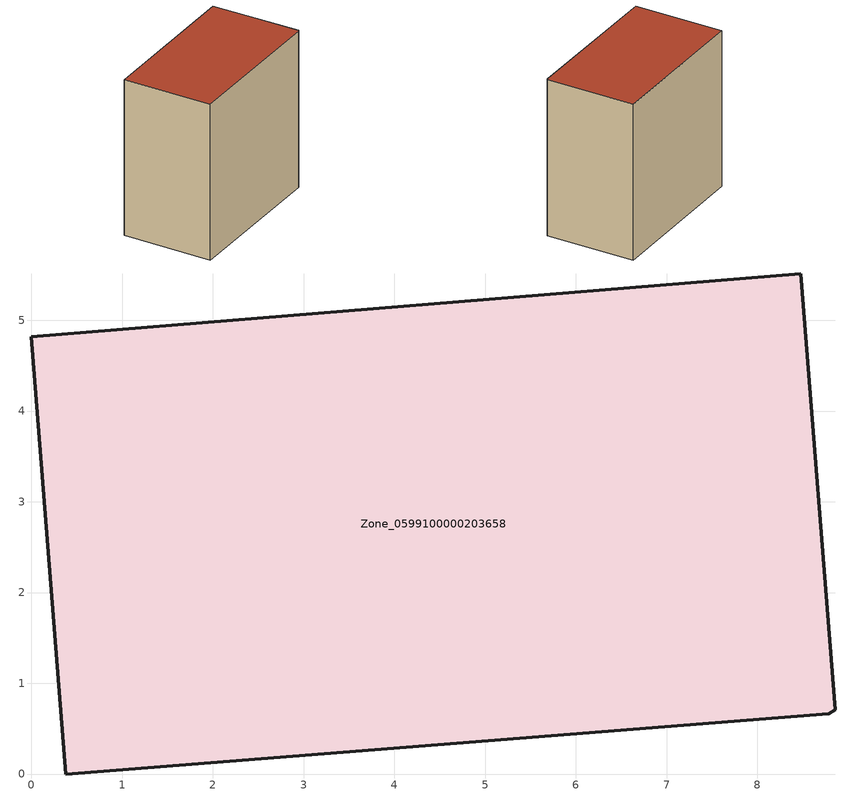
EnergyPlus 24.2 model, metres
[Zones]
Zone_0599100000203658
 floor ground (C_G): 8.79,0.66 0.38,0 0,4.82 8.48,5.51 8.86,0.71 z0
 wall outside (C_F): 0.38,0 8.79,0.66 8.86,0.71 8.48,5.51 0,4.82 0.38,0 z0:8.62
 roof outside (C_R): 8.48,5.51 0,4.82 0.38,0 8.79,0.66 8.86,0.71 z8.62
[BUILDING]
Pand.0599100000203658: North Axis=0; Terrain=City; Loads Convergence Tolerance Value=0.04; Temperature Convergence Tolerance Value=0.4; Solar Distribution=FullExterior; Maximum Number of Warmup Days=25; Minimum Number of Warmup Days=1
[Site:Location]
Rotterdam.The.Hague.AP_ZH_NLD Design_Conditions: Latitude=51.96; Longitude=4.45; Time Zone=1; Elevation=-4.5
[SITE:GROUNDTEMPERATURE:BUILDINGSURFACE]
18, 18, 18, 18, 18, 18, 18, 18, 18, 18, 18, 18
[MATERIAL] Thermal Absorptance=0.9; Solar Absorptance=0.7; Visible Absorptance=0.7
Name | Roughness | Thickness | Conductivity | Density | Specific Heat
G.TC.1946-1964 | MediumSmooth | 0.15 | 1 | 540 | 1210
F.TC.1946-1964 | Rough | 0.3 | 0.857143 | 1920 | 840
R.TC.1946-1964 | MediumRough | 0.2 | 0.235294 | 1500 | 1000
[CONSTRUCTION]
C_G: G.TC.1946-1964
C_F: F.TC.1946-1964
C_R: R.TC.1946-1964
[ZONE]
Zone_0599100000203658: Type=1; Multiplier=1; Ceiling Height=Autocalculate; Volume=Autocalculate; Floor Area=autocalculate; Part of Total Floor Area=Yes
[ZONEINFILTRATION:DESIGNFLOWRATE]
Infil_Zone_0599100000203658: Zone or ZoneList or Space or SpaceList=Zone_0599100000203658; Schedule=AlwaysOn; Design Flow Rate Calculation Method=Flow/Area; Flow Rate per Floor Area=0.003; Constant Term Coefficient=1; Temperature Term Coefficient=0; Velocity Term Coefficient=0; Velocity Squared Term Coefficient=0
[HVACTEMPLATE:ZONE:IDEALLOADSAIRSYSTEM]
Zone_0599100000203658: Maximum Heating Supply Air Temperature=50; Minimum Cooling Supply Air Temperature=13; Maximum Heating Supply Air Humidity Ratio=0.0156; Minimum Cooling Supply Air Humidity Ratio=0.0077; Heating Limit=NoLimit; Cooling Limit=NoLimit; Dehumidification Control Type=ConstantSensibleHeatRatio; Cooling Sensible Heat Ratio=0.7; Dehumidification Setpoint=60; Humidification Control Type=None; Humidification Setpoint=30; Outdoor Air Method=None; Outdoor Air Flow Rate per Person=0.00944; Outdoor Air Flow Rate per Zone Floor Area=0; Outdoor Air Flow Rate per Zone=0; Demand Controlled Ventilation Type=None; Outdoor Air Economizer Type=NoEconomizer; Heat Recovery Type=None; Sensible Heat Recovery Effectiveness=0.7; Latent Heat Recovery Effectiveness=0.65
[ZONECONTROL:THERMOSTAT]
ThermostatControl_Zone_0599100000203658: Zone or ZoneList=Zone_0599100000203658; Control Type Schedule=DualSetpointControlType; Control 1=Thermostat_Zone_0599100000203658; Temperature Difference Between Cutout And Setpoint=0
[THERMOSTATSETPOINT:DUALSETPOINT]
Thermostat_Zone_0599100000203658: Heating Setpoint Temperature Schedule=HeatingSetpoint_Zone_0599100000203658; Cooling Setpoint Temperature Schedule=CoolingSetpoint_Zone_0599100000203658
[SCHEDULE:COMPACT]
HeatingSetpoint_Zone_0599100000203658: Through: 12/31, For: AllDays, Until: 24:00, 21
CoolingSetpoint_Zone_0599100000203658: Through: 12/31, For: AllDays, Until: 24:00, 24
DualSetpointControlType: Through: 12/31, For: AllDays, Until: 24:00, 4
AlwaysOn: Through: 12/31, For: AllDays, Until: 24:00, 1
